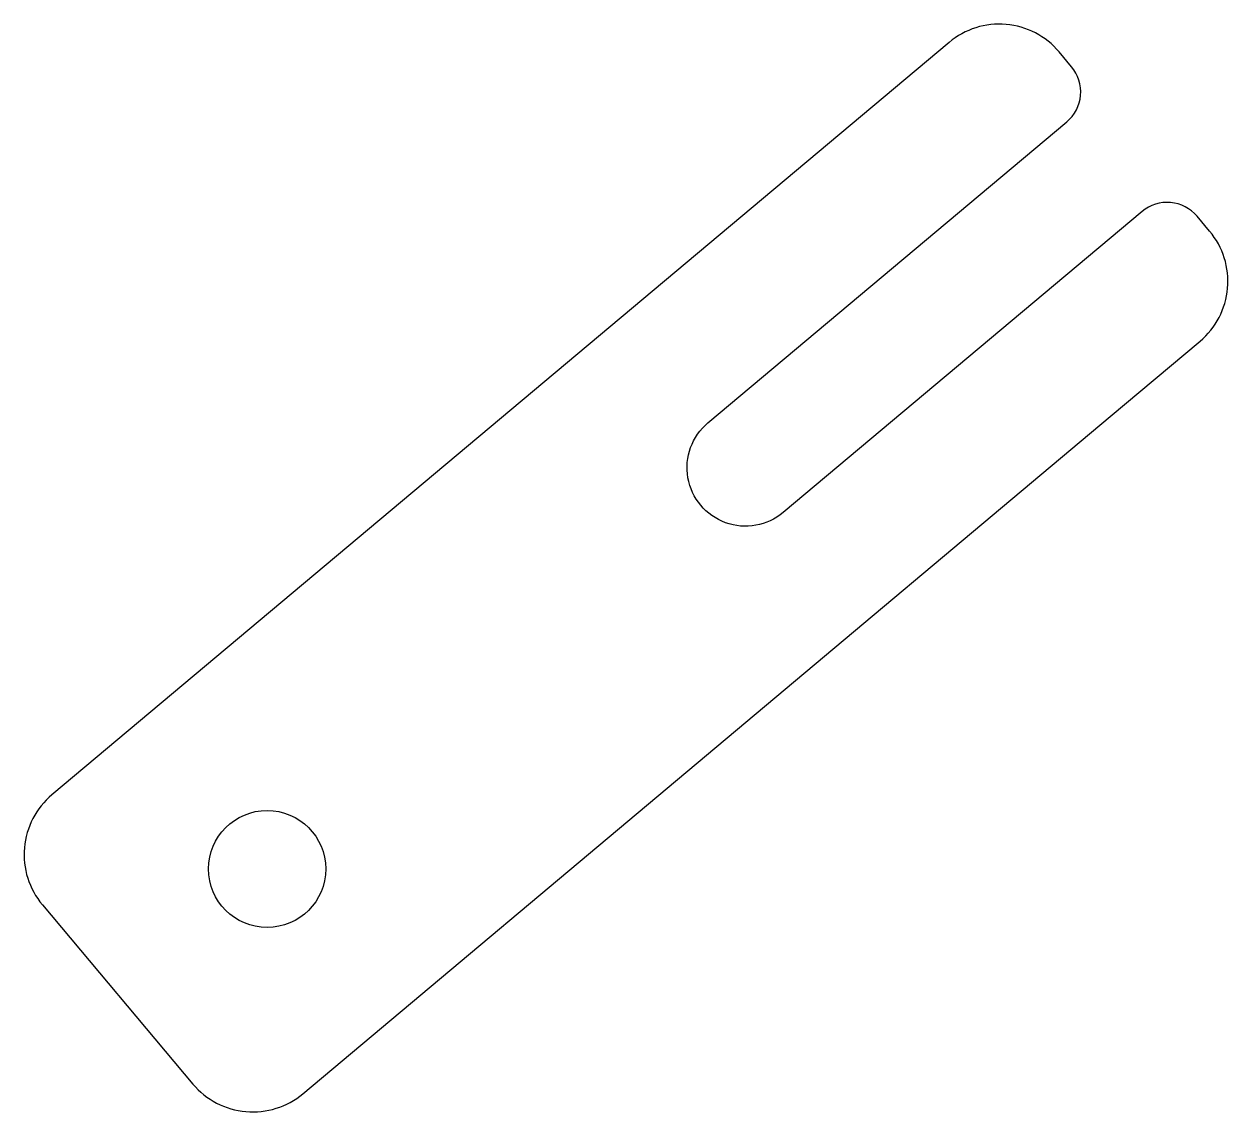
# Model space of a CAD drawing. Header units: millimetres. Extents: x -1.3 to 29.5, y -2.1 to 25.8.
import ezdxf

# ---------------------------------------------------------------- set-up
doc = ezdxf.new("R2010")
doc.units = ezdxf.units.MM

msp = doc.modelspace()

# ---------------------------------------------------------------- linework, layer by layer
msp.add_lwpolyline([(27.326, 20.971), (18.133, 13.257, -1), (16.205, 15.556), (25.397, 23.269, 0.414214), (25.521, 24.678), (25.199, 25.061, 0.414214), (22.382, 25.307), (-0.6, 6.024, 0.414214), (-0.846, 3.206), (3.01, -1.39, 0.414214), (5.828, -1.637), (26.511, 15.719), (28.809, 17.647, 0.414214), (29.056, 20.465), (28.735, 20.848, 0.414214)], format="xyb", close=True)
msp.add_circle((4.912, 4.122), 1.5)

doc.saveas('drawing.dxf')
